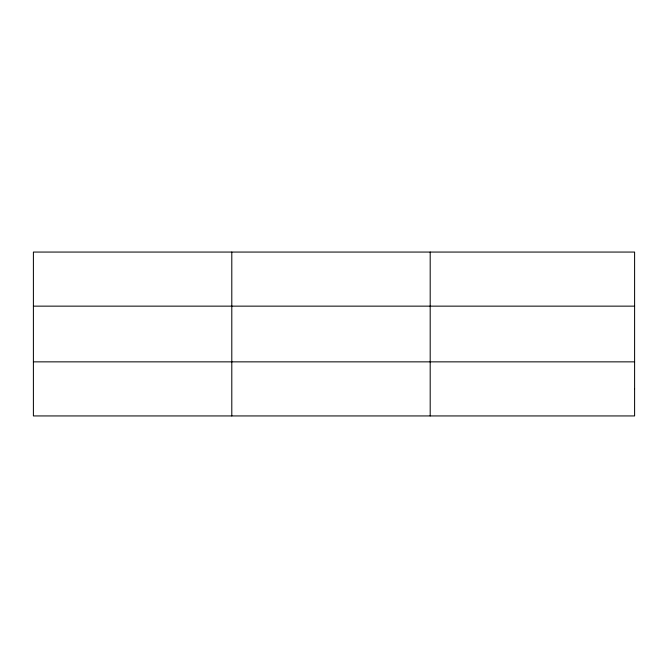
<?xml version="1.0" encoding="UTF-8"?>
<svg xmlns="http://www.w3.org/2000/svg" width="668" height="668" viewBox="0 0 668 668"><rect width="100%" height="100%" fill="white"/><g stroke="black" fill="none" stroke-linecap="round" stroke-linejoin="round"><path stroke-width="1" d="M231.796 252.061L231.796 415.939M430.192 252.061L430.192 415.939M33.4 306.144L634.6 306.144M33.4 361.856L634.6 361.856M634.6 388.893L634.6 415.939L33.4 415.939L33.4 252.061L634.6 252.061L634.6 388.893"/></g></svg>
